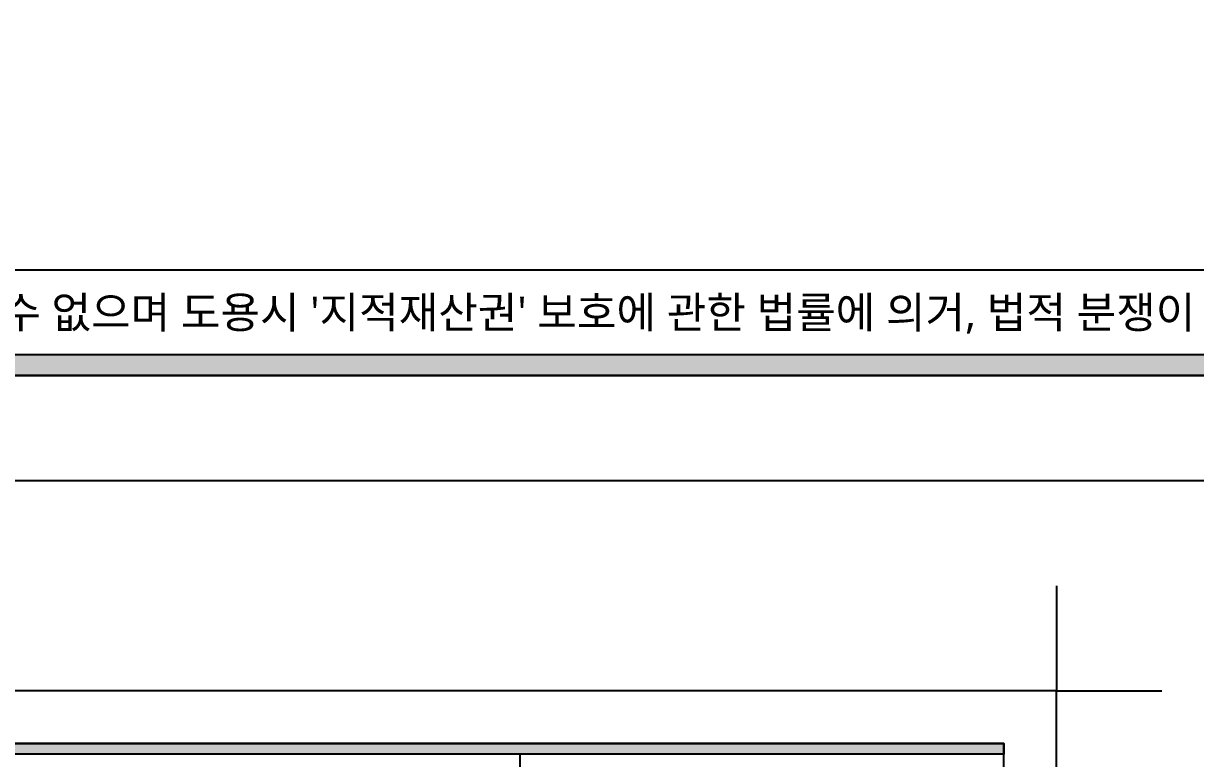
# Model space of a CAD drawing. Header units: millimetres. Extents: x 70151 to 230897, y 35202 to 113211.
# Drawn here: x 176049 to 179394, y 64732 to 66828 of the extents above; entities that cross this region are included whole.
import ezdxf
from ezdxf.enums import TextEntityAlignment as Align

# ---------------------------------------------------------------- set-up
doc = ezdxf.new("R2010")
doc.units = ezdxf.units.MM
doc.header["$LTSCALE"] = 50
doc.layers.add('F-SYM', color=7, linetype='Continuous')
doc.layers.add('FORM(YOURNAME)-11', color=1, linetype='Continuous')
doc.styles.add('YOURNAME', font='malgun.ttf')

# ---------------------------------------------------------------- blocks, each defined once
blk = doc.blocks.new('FORM-PLAN')
at = {"layer": 'FORM(YOURNAME)-11'}
h = blk.add_hatch(color=256, dxfattribs=at)
h.dxf.hatch_style = 1
h.paths.add_polyline_path([(-71444, 55115), (10556, 55115), (10556, 54915), (-71444, 54915)])
h.paths.add_polyline_path([(-71444, -2085), (10556, -2085), (10556, -2285), (-71444, -2285)])
at = {"layer": 'Defpoints', "color": 158}
for p, q in [((1346, 54915), (1346, -2085)), ((1346, -1285), (-71444, -1285))]:
    blk.add_line(p, q, dxfattribs=at)
at = {"layer": 'Defpoints', "color": 1}
blk.add_lwpolyline([(11556, 58115), (11556, 56115), (13556, 56115)], dxfattribs=at)
at = {"layer": 'Defpoints', "color": 158}
blk.add_lwpolyline([(-71444, -2285), (10556, -2285), (10556, 55115), (-71444, 55115)], close=True, dxfattribs=at)
at = {"layer": 'FORM(YOURNAME)-11', "color": 250}
blk.add_lwpolyline([(-72444, -3285), (11556, -3285), (11556, 56115), (-72444, 56115)], close=True, dxfattribs=at)
at = {"layer": 'FORM(YOURNAME)-11'}
for points in [[(-71444, 55115), (10556, 55115), (10556, 54915), (-71444, 54915)], [(-71444, -2085), (10556, -2085), (10556, -2285), (-71444, -2285)]]:
    blk.add_lwpolyline(points, close=True, dxfattribs=at)
at = {"layer": 'FORM(YOURNAME)-11', "color": 1, "style": 'YOURNAME'}
blk.add_text("- 본 도서는 어떠한 경우에도 무단으로 도용할 수 없으며 도용시 '지적재산권' 보호에 관한 법률에 의거, 법적 분쟁이 발생합니다.  또한 본 도서에 관한 모든 저작권은 당사에 있습니다. -", height=300, dxfattribs=at).set_placement((-32990, -1685), align=Align.MIDDLE_CENTER)
at = {"layer": 'FORM(YOURNAME)-11', "color": 3, "style": 'YOURNAME'}
for tag, height, p in [('1', 451, (9905, 18188)), ('2', 451, (9905, 17544)), ('3', 451, (9905, 16257)), ('4', 451, (9905, 14326)), ('5', 515, (9905, 12009)), ('6', 515, (9905, 9757)), ('7', 515, (9905, 7504)), ('8', 515, (9905, 5252)), ('9', 515, (9905, 2999)), ('10', 515, (5655, 811)), ('11', 515, (9905, 747)), ('12', 515, (5655, -1441)), ('13', 515, (9905, -1441))]:
    blk.add_attdef(tag, text='', height=height, dxfattribs=at).set_placement(p, align=Align.MIDDLE_RIGHT)

msp = doc.modelspace()

# ---------------------------------------------------------------- block references
at = {"layer": 'F-SYM'}
for p, xscale, yscale, zscale in [((188130.7, 66509.9), 0.3, 0.3, 0.3), ((177264, 56507.2), 0.15, 0.15, 0.15)]:
    msp.add_blockref('FORM-PLAN', p, dxfattribs=dict(at, xscale=xscale, yscale=yscale, zscale=zscale))

doc.saveas('drawing.dxf')
